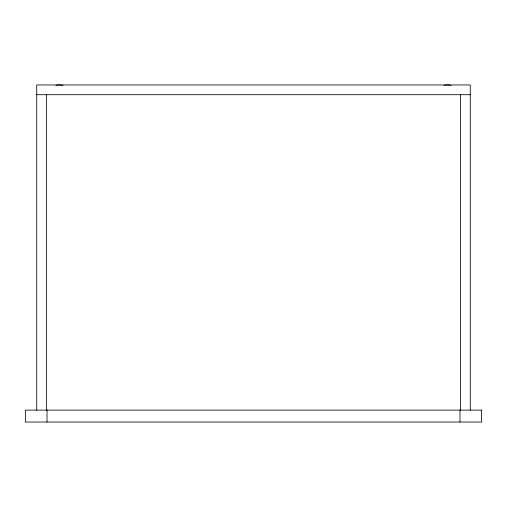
<?xml version="1.0" encoding="UTF-8"?>
<svg xmlns="http://www.w3.org/2000/svg" width="507" height="507" viewBox="0 0 507 507"><rect width="100%" height="100%" fill="white"/><g stroke="black" fill="none" stroke-linecap="round" stroke-linejoin="round"><path stroke-width="0.76" d="M36.732 94.714L470.268 94.714M470.268 410.119L470.268 84.961L36.732 84.961L36.732 410.119M460.514 94.714L460.514 410.119M459.976 410.119L459.976 422.039M47.024 410.119L47.024 422.039M46.486 94.714L46.486 410.119M443.974 85.252A21.674 21.674 0 0 1 451.046 85.252M55.954 85.252A21.674 21.674 0 0 1 63.026 85.252M481.65 410.119L25.35 410.119L25.35 422.039L481.65 422.039L481.65 410.119"/></g></svg>
